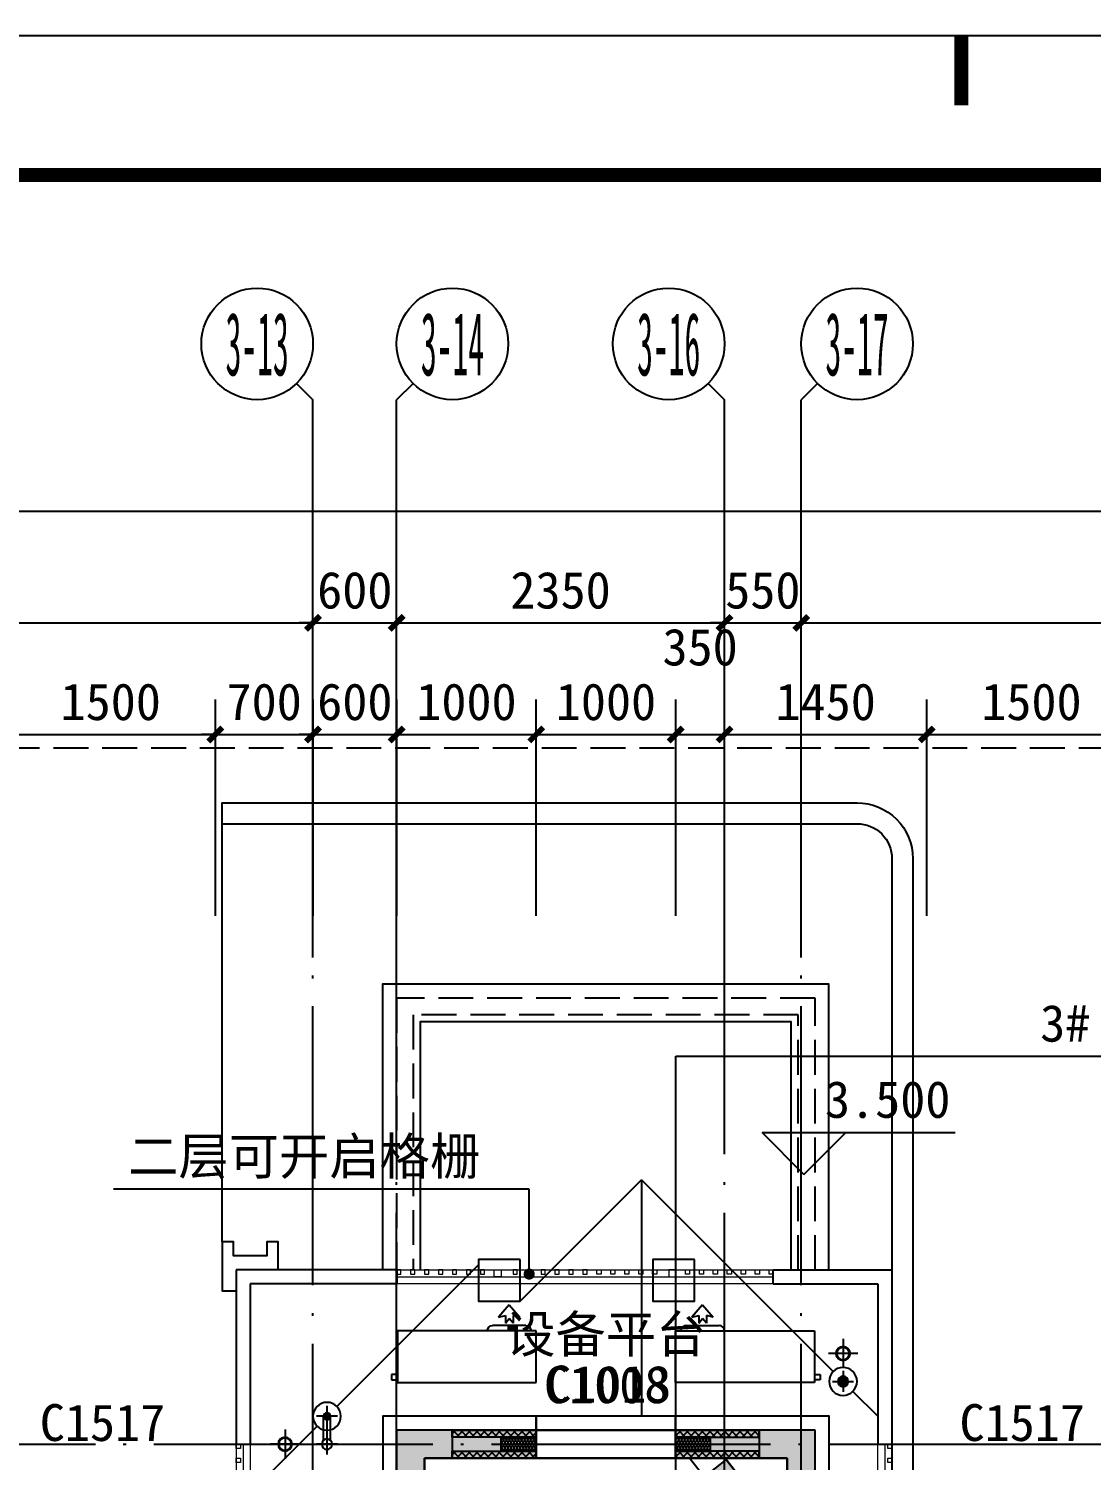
# Model space of a CAD drawing. Extents: x -46233 to 84150, y 109350 to 390860.
# Drawn here: x 35365 to 42983, y 158584 to 168850 of the extents above; entities that cross this region are included whole.
import ezdxf
from ezdxf.enums import TextEntityAlignment as Align

# ---------------------------------------------------------------- set-up
doc = ezdxf.new("R2010")
doc.units = 0
doc.header["$LTSCALE"] = 1000
doc.header["$MEASUREMENT"] = 0
for name, pattern in [('125-北侧门头屋面$0$__DASH', [0.35, 0.25, -0.1]), ('125-北侧门头屋面$0$DASH', [0.35, 0.25, -0.1]), ('3#-轴线$1$DOTE', [2.42, 2, -0.2, 0.02, -0.2]), ('DASH', [0.35, 0.25, -0.1])]:
    doc.linetypes.add(name, pattern=pattern)
doc.layers.get('Defpoints').update_dxf_attribs({"color": 4, "linetype": 'DASH'})
for name, color, linetype in [('$1$A-DRAN-SYMB', 243, 'Continuous'), ('120-MC编号-偶反$0$$1$A-ANNO-TEXT', 255, 'Continuous'), ('125-MC编号-偶反$0$A-ANNO-TEXT', 255, 'Continuous'), ('125-北侧门头屋面$0$A-DRAN-SYMB', 243, 'Continuous'), ('125-北侧门头屋面$0$A-ROOF', 241, 'Continuous'), ('125-核心筒-标准层$0$A-COLU-CONC-HATC', 204, 'Continuous'), ('125-核心筒-标准层$0$A-DOOR', 51, 'Continuous'), ('125-核心筒-标准层$0$A-FLOR-STRS', 51, 'Continuous'), ('125-核心筒-标准层$0$A-WALL-BLOK', 131, 'Continuous'), ('125-核心筒-标准层$0$A-WALL-CONC', 9, 'Continuous'), ('125-核心筒-标准层$0$A-WALL-INSL', 241, 'Continuous'), ('125-核心筒-标准层$0$P-FIRE-FH', 1, 'Continuous'), ('125-核心筒-标准层$0$造甲村-建筑200户型底图$0$A-FURN', 8, 'Continuous'), ('3#-轴号$0$A-ANNO-AXIS-CIRC', 3, 'Continuous'), ('3#-轴号$0$A-ANNO-AXIS-TEXT', 7, 'Continuous'), ('3#-轴号$0$A-ANNO-DIMS', 3, 'Continuous'), ('3#-轴线$1$A-ANNO-DOTE', 10, '3#-轴线$1$DOTE'), ('3#楼二层线脚$0$A-00-HX-113-wall-01Y$0$HRAL', 31, 'Continuous'), ('A-ANNO-DIMS', 3, 'Continuous'), ('A-ANNO-LEVL', 3, 'Continuous'), ('A-ANNO-NOTE', 3, 'Continuous'), ('A-ANNO-TEXT', 255, 'Continuous'), ('A-DRAN-SYMB', 243, 'Continuous'), ('A1-无手签$0$A-ANNO-TTLB', 7, 'Continuous'), ('AXIS_TEXT', 7, 'Continuous'), ('S-ANNO-TEXT', 7, 'Continuous'), ('S-PC-FQ', 4, 'Continuous'), ('S-PC-FQ-WYQ', 4, 'Continuous'), ('公区-MC编号-标反$0$A-ANNO-TEXT', 255, 'Continuous'), ('公区-文字-标反$0$A-ANNO-SYMB', 3, 'Continuous'), ('公区-文字-标反$0$A-ANNO-TEXT', 7, 'Continuous')]:
    doc.layers.add(name, color=color, linetype=linetype)
doc.layers.add('125-核心筒-标准层$0$A-00-15-4#-PM-TF$0$00-装饰-剖', color=241, linetype='Continuous', lineweight=5)
doc.layers.add('125-核心筒-标准层$0$A-00-15-4#-PM-TF$0$00-装饰-看', color=46, linetype='Continuous', lineweight=5)
doc.styles.add('120-MC编号-偶反$0$Standard', font='')
doc.styles.add('125-MC编号-偶反$0$Standard', font='')
doc.styles.add('3#-轴号$0$_TCH_AXIS', font='')
doc.styles.add('3#-轴号$0$_TCH_DIM_T3', font='')
doc.styles.add('_TCH_DIM', font='')
doc.styles.add('_TCH_DIM_T3', font='')
doc.styles.add('COMPLEX', font='COMPLEX')
doc.styles.get("Standard").update_dxf_attribs({"font": ''})
doc.styles.add('公区-MC编号-标反$0$Standard', font='')
doc.styles.add('公区-文字-标反$0$_TCH_DIM', font='')
doc.styles.add('公区-文字-标反$0$Standard', font='')
doc.styles.get('120-MC编号-偶反$0$Standard').set_extended_font_data('SimSun')
doc.styles.get('125-MC编号-偶反$0$Standard').set_extended_font_data('SimSun')
doc.styles.get('3#-轴号$0$_TCH_AXIS').set_extended_font_data('SimSun')
doc.styles.get('3#-轴号$0$_TCH_DIM_T3').set_extended_font_data('SimSun')
doc.styles.get('_TCH_DIM').set_extended_font_data('SimSun')
doc.styles.get('_TCH_DIM_T3').set_extended_font_data('SimSun')
doc.styles.get('Standard').set_extended_font_data('SimSun')
doc.styles.get('公区-MC编号-标反$0$Standard').set_extended_font_data('SimSun')
doc.styles.get('公区-文字-标反$0$_TCH_DIM').set_extended_font_data('SimSun')
doc.styles.get('公区-文字-标反$0$Standard').set_extended_font_data('SimSun')
doc.dimstyles.new('3#-轴号$0$_TCH_ARCH&&100', dxfattribs={"dimtxt": 264.345992, "dimasz": 100, "dimexe": 250, "dimexo": 300, "dimgap": 100, "dimtad": 1, "dimdec": 0, "dimzin": 0, "dimdsep": 46, "dimtxsty": '3#-轴号$0$_TCH_DIM_T3', "dimblk": '3#-轴号$0$_ArchTick', "dimcen": 0.09, "dimclrt": 7, "dimazin": 2, "dimtfac": 1, "dimtdec": 0, "dimtix": 1, "dimtmove": 2, "dimatfit": 3, "dimfxl": 100, "dimtolj": 1, "dimtzin": 0, "dimarcsym": 0})
doc.dimstyles.new('_TCH_ARCH&&100', dxfattribs={"dimtxt": 264.345992, "dimasz": 100, "dimexe": 250, "dimexo": 300, "dimgap": 100, "dimtad": 1, "dimdec": 0, "dimzin": 0, "dimdsep": 46, "dimtxsty": '_TCH_DIM_T3', "dimblk": 'ARCHTICK', "dimcen": 0.09, "dimclrt": 7, "dimazin": 2, "dimtfac": 1, "dimtdec": 0, "dimtix": 1, "dimtmove": 2, "dimatfit": 3, "dimfxl": 100, "dimtolj": 1, "dimtzin": 0, "dimarcsym": 0})
pattern_1 = [(225, (-539005.19, -689764.16), (26.9407684, -26.9407684), []), (315, (-539005.19, -689764.16), (26.9407684, 26.9407684), [])]
pattern_2 = [(225, (-539005.19, -689914.16), (26.9407684, -26.9407684), []), (315, (-539005.19, -689914.16), (26.9407684, 26.9407684), [])]
pattern_3 = [(269.9942905, (222230.131, 2933005.307), (10.823449013, -18.751078648), [12.5, -25]), (29.9942905, (222230.131, 2933005.307), (10.82718595, 18.748921125), [12.5, -25]), (329.9942905, (222230.131, 2933005.307), (21.650634963, -0.002157522), [-25, 12.5])]

# ---------------------------------------------------------------- blocks, each defined once
blk = doc.blocks.new('125-核心筒-标准层$0$2-4#标准层核心筒$0$$TwtSys$00000434')
for p, q in [((-0.5, 0.5), (-0.5, -0.5)), ((-0.5, -0.5), (0.5, 0.5)), ((0.5, 0.5), (-0.5, 0.5)), ((0.5, -0.5), (0.5, 0.5)), ((-0.5, -0.5), (0.5, -0.5))]:
    blk.add_line(p, q)
blk.add_solid([(0.5, -0.5), (0.5, 0.5), (-0.5, -0.5)])
blk = doc.blocks.new('125-核心筒-标准层$0$DDDA$C0A4D4CDB')
at = {"color": 0}
for p, q in [((193, 557), (117, 469)), ((193, 557), (269, 469)), ((117, 469), (166, 481)), ((166, 481), (166, 426)), ((166, 426), (193, 460)), ((220, 426), (193, 460)), ((220, 481), (220, 426)), ((269, 469), (220, 481)), ((0, 0), (0, 370)), ((0, 370), (995, 370)), ((75, 409), (312, 409)), ((995, 370), (995, 0)), ((995, 0), (0, 0)), ((995, 57), (1037, 57)), ((1037, 20), (995, 20)), ((1037, 57), (1037, 20))]:
    blk.add_line(p, q, dxfattribs=at)
for centre, start_param, end_param in [((75, 370), 0.785398, 2.356194), ((312, 370), 5.497787, 7.068583)]:
    blk.add_ellipse(centre, major_axis=(27.3, 27.3), ratio=1, start_param=start_param, end_param=end_param, dxfattribs=at)
blk = doc.blocks.new('125-核心筒-标准层$0$$TCHSYS$WIN2D')
for p, q in [((-0.5, 0.5), (0.5, 0.5)), ((-0.5, 0.5), (-0.5, -0.5)), ((0.5, 0.5), (0.5, -0.5)), ((0.5, 0.167), (-0.5, 0.167)), ((0.5, -0.167), (-0.5, -0.167)), ((-0.5, -0.5), (0.5, -0.5))]:
    blk.add_line(p, q)
blk = doc.blocks.new('125-核心筒-标准层')
at = {"layer": '125-核心筒-标准层$0$A-COLU-CONC-HATC'}
for points in [[(-1850, 7700), (-1650, 7500), (-998.9, 7500), (-998.9, 7700)], [(-1783.3, 7100), (-1650, 7100), (-1650, 7500), (-1850, 7700), (-1850, 7200)], [(-998.9, 7700), (-998.9, 7500), (-850, 7500), (-850, 7700)], [(150, 7700), (150, 7500), (950, 7500), (1150, 7700)], [(1150, 7700), (950, 7500), (950, 7100), (1083.3, 7100), (1150, 7200)]]:
    blk.add_hatch(color=256, dxfattribs=at).paths.add_polyline_path(points)
at = {"layer": '125-核心筒-标准层$0$A-00-15-4#-PM-TF$0$00-装饰-剖'}
for points in [[(-1520, 8820), (-1520, 8850), (-1550, 8850), (-1550, 8820)], [(-1420, 8820), (-1420, 8850), (-1450, 8850), (-1450, 8820)], [(-1320, 8820), (-1320, 8850), (-1350, 8850), (-1350, 8820)], [(-1220, 8820), (-1220, 8850), (-1250, 8850), (-1250, 8820)], [(-1120, 8820), (-1120, 8850), (-1150, 8850), (-1150, 8820)], [(-1020, 8820), (-1020, 8850), (-1050, 8850), (-1050, 8820)], [(-920, 8820), (-920, 8850), (-950, 8850), (-950, 8820)], [(-850, 8850), (-800, 8850), (-800, 8800), (-850, 8800)], [(-685, 8820), (-685, 8850), (-715, 8850), (-715, 8820)], [(-585, 8820), (-585, 8850), (-615, 8850), (-615, 8820)], [(-485, 8820), (-485, 8850), (-515, 8850), (-515, 8820)], [(-385, 8820), (-385, 8850), (-415, 8850), (-415, 8820)], [(-285, 8820), (-285, 8850), (-315, 8850), (-315, 8820)], [(-215, 8820), (-215, 8850), (-185, 8850), (-185, 8820)], [(-115, 8820), (-115, 8850), (-85, 8850), (-85, 8820)], [(-15, 8820), (-15, 8850), (15, 8850), (15, 8820)], [(85, 8820), (85, 8850), (115, 8850), (115, 8820)], [(185, 8820), (185, 8850), (215, 8850), (215, 8820)], [(285, 8820), (285, 8850), (315, 8850), (315, 8820)], [(450, 8850), (400, 8850), (400, 8800), (450, 8800)], [(520, 8820), (520, 8850), (550, 8850), (550, 8820)], [(620, 8820), (620, 8850), (650, 8850), (650, 8820)], [(720, 8820), (720, 8850), (750, 8850), (750, 8820)], [(820, 8820), (820, 8850), (850, 8850), (850, 8820)], [(920, 8820), (920, 8850), (950, 8850), (950, 8820)], [(1020, 8820), (1020, 8850), (1050, 8850), (1050, 8820)], [(1120, 8820), (1120, 8850), (1150, 8850), (1150, 8820)], [(-2370, 7570), (-2370, 7600), (-2400, 7600), (-2400, 7570)], [(2300, 7570), (2300, 7600), (2270, 7600), (2270, 7570)], [(-2370, 7470), (-2370, 7500), (-2400, 7500), (-2400, 7470)], [(2300, 7470), (2300, 7500), (2270, 7500), (2270, 7470)]]:
    blk.add_lwpolyline(points, close=True, dxfattribs=at)
at = {"layer": '125-核心筒-标准层$0$A-00-15-4#-PM-TF$0$00-装饰-看', "color": 251}
for points in [[(1149.9, 8850), (-1550.1, 8850)], [(-2300, 7300), (-2300, 8750), (2200, 8749.3), (2200, 7300)], [(1149.9, 8800), (-1550.1, 8800)], [(-2400, 7600), (-2400, 7300)], [(-2350, 7600), (-2350, 7300)], [(2250, 7600), (2250, 7300)], [(2300, 7600), (2300, 7300)]]:
    blk.add_lwpolyline(points, dxfattribs=at)
at = {"layer": '125-核心筒-标准层$0$A-FLOR-STRS'}
for p, q in [((950, 7500), (-1650, 7500)), ((-1650, 7500), (-1650, 6110)), ((950, 6110), (950, 7500))]:
    blk.add_line(p, q, dxfattribs=at)
at = {"layer": '125-核心筒-标准层$0$A-WALL-BLOK'}
for p, q in [((-1550, 8850), (-2400, 8850)), ((-2400, 8850), (-2400, 7600)), ((-1550, 8750), (-1550, 8850)), ((1149.9, 8850), (2300, 8850)), ((1149.9, 8850), (1149.9, 8750)), ((2300, 8850), (2299.8, 7600)), ((-1550, 8750), (-2300, 8750)), ((-2300, 8750), (-2300, 7600)), ((1149.9, 8750), (2200, 8750)), ((2200, 8750), (2199.8, 7600)), ((-2300, 7600), (-2400, 7600)), ((2299.8, 7600), (2199.8, 7600)), ((-1650, 6925.8), (-1203.4, 7500)), ((-1650, 6600), (-950, 7500))]:
    blk.add_line(p, q, dxfattribs=at)
at = {"layer": '125-核心筒-标准层$0$A-WALL-CONC'}
for p, q in [((-1850, 7700), (-998.9, 7700)), ((-1850, 7200), (-1850, 7700)), ((-998.9, 7700), (-850, 7700)), ((-850, 7500), (-850, 7700)), ((150, 7700), (1150, 7700)), ((150, 7500), (150, 7700)), ((1150, 7700), (1150, 7200)), ((-1650, 7500), (-998.9, 7500)), ((-1650, 7100), (-1650, 7500)), ((-998.9, 7500), (-850, 7500)), ((150, 7500), (950, 7500)), ((950, 7500), (950, 7100))]:
    blk.add_line(p, q, dxfattribs=at)
at = {"layer": '125-核心筒-标准层$0$A-WALL-INSL'}
for p, q in [((-850, 7800), (-850, 7700)), ((150, 7800), (150, 7700))]:
    blk.add_line(p, q, dxfattribs=at)
for points in [[(-2400, 7300), (-1950, 7300), (-1950, 7800), (-850, 7800), (-850, 7700)], [(150, 7700), (150, 7800), (1250, 7800), (1250, 7300), (1850, 7300)]]:
    blk.add_lwpolyline(points, dxfattribs=at)
at = {"layer": '125-核心筒-标准层$0$A-DOOR', "xscale": 1000, "yscale": -300, "zscale": 300}
blk.add_blockref('125-核心筒-标准层$0$$TCHSYS$WIN2D', (-350, 7650), dxfattribs=at)
at = {"layer": '125-核心筒-标准层$0$P-FIRE-FH', "extrusion": (0, 0, -1), "xscale": 699.9999999999999, "yscale": 199.9999999999998, "zscale": -699.9999999999999, "rotation": 127.8749836433972}
blk.add_blockref('125-核心筒-标准层$0$2-4#标准层核心筒$0$$TwtSys$00000434', (1347.8, 7151.5), dxfattribs=at)
at = {"layer": '125-核心筒-标准层$0$造甲村-建筑200户型底图$0$A-FURN', "ltscale": 0.1, "extrusion": (0, 0, -1), "zscale": -1}
blk.add_blockref('125-核心筒-标准层$0$DDDA$C0A4D4CDB', (850, 8042), dxfattribs=at)
at = {"layer": '125-核心筒-标准层$0$造甲村-建筑200户型底图$0$A-FURN', "ltscale": 0.1, "extrusion": (0, 0, -1), "xscale": -1, "zscale": -1}
blk.add_blockref('125-核心筒-标准层$0$DDDA$C0A4D4CDB', (-150, 8042), dxfattribs=at)
blk = doc.blocks.new('公区-文字-标反')
at = {"layer": '公区-文字-标反$0$A-ANNO-SYMB'}
for points in [[(-355, 4000, 0, 0, 0), (-355, 6480, 0, 0, 0), (1055, 6480, 0, 0, 0), (1055, 5300, 0, 80, 0), (1055, 5600, 0, 0, 0)], [(1055, 4000, 0, 0, 0), (1055, 5040, 0, 80, 0), (1055, 4740, 0, 0, 0)]]:
    blk.add_lwpolyline(points, format="xyseb", dxfattribs=at)
at = {"layer": '公区-文字-标反$0$A-ANNO-TEXT', "style": '公区-文字-标反$0$Standard'}
for s, height, p in [('设备平台', 264.3, (-372, 8257)), ('电', 264, (-1455, 6458)), ('井', 264, (-1480, 6058)), ('水', 264, (-1477, 4973)), ('暖', 264, (-1473, 4573)), ('井', 264, (-1480, 4173)), ('电梯厅', 264.3, (-547, 2918)), ('客梯', 264.3, (-372, 1357)), ('无障碍电梯', 264.3, (-939, 947)), ('兼担架电梯', 264.3, (-933, 557))]:
    blk.add_text(s, height=height, dxfattribs=at).set_placement(p)
at = {"layer": '公区-文字-标反$0$A-ANNO-TEXT', "color": 7, "style": '公区-文字-标反$0$_TCH_DIM'}
for s, p in [('上', (-527, 3545)), ('下', (892, 3545))]:
    blk.add_text(s, height=264, dxfattribs=at).set_placement(p)
at = {"layer": '公区-文字-标反$0$A-ANNO-TEXT', "color": 6, "style": '公区-文字-标反$0$Standard'}
blk.add_text('D1124', height=264.3, dxfattribs=at).set_placement((-464, 2500))
blk = doc.blocks.new('3#-标准层')
at = {"xscale": -1}
blk.add_blockref('125-核心筒-标准层', (31350, -7100), dxfattribs=at)
blk.add_blockref('公区-文字-标反', (31350, -7100))
blk = doc.blocks.new('3#-轴线')
at = {"layer": '3#-轴线$1$A-ANNO-DOTE'}
for points in [[(29600, -3200), (29600, 5500)], [(30200, -7100), (30200, 5500)], [(32550, -7100), (32550, 5500)], [(33100, -3200), (33100, 5500)], [(-3000, 500), (45757, 500)]]:
    blk.add_lwpolyline(points, dxfattribs=at)
blk = doc.blocks.new('_AXISO')
blk.add_circle((0, 0), 0.5)
at = {"layer": 'AXIS_TEXT', "style": 'COMPLEX', "width": 1.041667}
blk.add_attdef('A', text='', height=0.56, dxfattribs=at).set_placement((-0.25, -0.28), (0.25, -0.28), align=Align.FIT)
blk = doc.blocks.new('3#-轴号$0$_ArchTick')
at = {"color": 0, "linetype": 'ByBlock', "const_width": 0.4}
blk.add_lwpolyline([(-0.5, -0.5), (0.5, 0.5)], dxfattribs=at)
blk = doc.blocks.new('*D824')
at = {"layer": '3#-轴号$0$A-ANNO-DIMS', "color": 0, "lineweight": -2, "transparency": 16777216}
for p, q in [((21700, 4889), (21700, 5639)), ((29600, 4889), (29600, 5639)), ((21700, 5389), (29600, 5389))]:
    blk.add_line(p, q, dxfattribs=at)
at = {"layer": 'Defpoints', "color": 0, "transparency": 16777216}
for p in [(29600, 5389), (21700, 4589), (29600, 4589)]:
    blk.add_point(p, dxfattribs=at)
at = {"layer": '3#-轴号$0$A-ANNO-DIMS', "color": 0, "lineweight": -2, "transparency": 16777216, "xscale": 100, "yscale": 100, "zscale": 100, "rotation": 180}
blk.add_blockref('3#-轴号$0$_ArchTick', (21700, 5389), dxfattribs=at)
at = {"layer": '3#-轴号$0$A-ANNO-DIMS', "color": 0, "lineweight": -2, "transparency": 16777216, "xscale": 100, "yscale": 100, "zscale": 100}
blk.add_blockref('3#-轴号$0$_ArchTick', (29600, 5389), dxfattribs=at)
at = {"layer": '3#-轴号$0$A-ANNO-DIMS', "color": 7, "transparency": 16777216, "insert": (25650, 5622), "char_height": 264.3, "attachment_point": 5, "style": '3#-轴号$0$_TCH_DIM_T3'}
blk.add_mtext('\\A1;7900', dxfattribs=at)
blk = doc.blocks.new('*D825')
at = {"layer": '3#-轴号$0$A-ANNO-DIMS', "color": 0, "lineweight": -2, "transparency": 16777216}
for p, q in [((29600, 4889), (29600, 5639)), ((30200, 4889), (30200, 5639)), ((29600, 5389), (29500, 5389)), ((29600, 5389), (30200, 5389)), ((30200, 5389), (30300, 5389))]:
    blk.add_line(p, q, dxfattribs=at)
at = {"layer": 'Defpoints', "color": 0, "transparency": 16777216}
for p in [(30200, 5389), (29600, 4589), (30200, 4589)]:
    blk.add_point(p, dxfattribs=at)
at = {"layer": '3#-轴号$0$A-ANNO-DIMS', "color": 0, "lineweight": -2, "transparency": 16777216, "xscale": 100, "yscale": 100, "zscale": 100}
blk.add_blockref('3#-轴号$0$_ArchTick', (29600, 5389), dxfattribs=at)
at = {"layer": '3#-轴号$0$A-ANNO-DIMS', "color": 0, "lineweight": -2, "transparency": 16777216, "xscale": 100, "yscale": 100, "zscale": 100, "rotation": 180}
blk.add_blockref('3#-轴号$0$_ArchTick', (30200, 5389), dxfattribs=at)
at = {"layer": '3#-轴号$0$A-ANNO-DIMS', "color": 7, "transparency": 16777216, "insert": (29900, 5622), "char_height": 264.3, "attachment_point": 5, "style": '3#-轴号$0$_TCH_DIM_T3'}
blk.add_mtext('\\A1;600', dxfattribs=at)
blk = doc.blocks.new('*D826')
at = {"layer": '3#-轴号$0$A-ANNO-DIMS', "color": 0, "lineweight": -2, "transparency": 16777216}
for p, q in [((30200, 4889), (30200, 5639)), ((32550, 4889), (32550, 5639)), ((30200, 5389), (32550, 5389))]:
    blk.add_line(p, q, dxfattribs=at)
at = {"layer": 'Defpoints', "color": 0, "transparency": 16777216}
for p in [(32550, 5389), (30200, 4589), (32550, 4589)]:
    blk.add_point(p, dxfattribs=at)
at = {"layer": '3#-轴号$0$A-ANNO-DIMS', "color": 0, "lineweight": -2, "transparency": 16777216, "xscale": 100, "yscale": 100, "zscale": 100, "rotation": 180}
blk.add_blockref('3#-轴号$0$_ArchTick', (30200, 5389), dxfattribs=at)
at = {"layer": '3#-轴号$0$A-ANNO-DIMS', "color": 0, "lineweight": -2, "transparency": 16777216, "xscale": 100, "yscale": 100, "zscale": 100}
blk.add_blockref('3#-轴号$0$_ArchTick', (32550, 5389), dxfattribs=at)
at = {"layer": '3#-轴号$0$A-ANNO-DIMS', "color": 7, "transparency": 16777216, "insert": (31375, 5622), "char_height": 264.3, "attachment_point": 5, "style": '3#-轴号$0$_TCH_DIM_T3'}
blk.add_mtext('\\A1;2350', dxfattribs=at)
blk = doc.blocks.new('*D827')
at = {"layer": '3#-轴号$0$A-ANNO-DIMS', "color": 0, "lineweight": -2, "transparency": 16777216}
for p, q in [((32550, 4889), (32550, 5639)), ((33100, 4889), (33100, 5639)), ((32550, 5389), (32450, 5389)), ((32550, 5389), (33100, 5389)), ((33100, 5389), (33200, 5389))]:
    blk.add_line(p, q, dxfattribs=at)
at = {"layer": 'Defpoints', "color": 0, "transparency": 16777216}
for p in [(33100, 5389), (32550, 4589), (33100, 4589)]:
    blk.add_point(p, dxfattribs=at)
at = {"layer": '3#-轴号$0$A-ANNO-DIMS', "color": 0, "lineweight": -2, "transparency": 16777216, "xscale": 100, "yscale": 100, "zscale": 100}
blk.add_blockref('3#-轴号$0$_ArchTick', (32550, 5389), dxfattribs=at)
at = {"layer": '3#-轴号$0$A-ANNO-DIMS', "color": 0, "lineweight": -2, "transparency": 16777216, "xscale": 100, "yscale": 100, "zscale": 100, "rotation": 180}
blk.add_blockref('3#-轴号$0$_ArchTick', (33100, 5389), dxfattribs=at)
at = {"layer": '3#-轴号$0$A-ANNO-DIMS', "color": 7, "transparency": 16777216, "insert": (32825, 5622), "char_height": 264.3, "attachment_point": 5, "style": '3#-轴号$0$_TCH_DIM_T3'}
blk.add_mtext('\\A1;550', dxfattribs=at)
blk = doc.blocks.new('*D828')
at = {"layer": '3#-轴号$0$A-ANNO-DIMS', "color": 0, "lineweight": -2, "transparency": 16777216}
for p, q in [((33100, 4889), (33100, 5639)), ((41800, 4889), (41800, 5639)), ((33100, 5389), (41800, 5389))]:
    blk.add_line(p, q, dxfattribs=at)
at = {"layer": 'Defpoints', "color": 0, "transparency": 16777216}
for p in [(41800, 5389), (33100, 4589), (41800, 4589)]:
    blk.add_point(p, dxfattribs=at)
at = {"layer": '3#-轴号$0$A-ANNO-DIMS', "color": 0, "lineweight": -2, "transparency": 16777216, "xscale": 100, "yscale": 100, "zscale": 100, "rotation": 180}
blk.add_blockref('3#-轴号$0$_ArchTick', (33100, 5389), dxfattribs=at)
at = {"layer": '3#-轴号$0$A-ANNO-DIMS', "color": 0, "lineweight": -2, "transparency": 16777216, "xscale": 100, "yscale": 100, "zscale": 100}
blk.add_blockref('3#-轴号$0$_ArchTick', (41800, 5389), dxfattribs=at)
at = {"layer": '3#-轴号$0$A-ANNO-DIMS', "color": 7, "transparency": 16777216, "insert": (37450, 5622), "char_height": 264.3, "attachment_point": 5, "style": '3#-轴号$0$_TCH_DIM_T3'}
blk.add_mtext('\\A1;8700', dxfattribs=at)
blk = doc.blocks.new('120-MC编号-偶反')
at = {"layer": '120-MC编号-偶反$0$$1$A-ANNO-TEXT', "color": 2, "style": '120-MC编号-偶反$0$Standard'}
blk.add_text('C1517', height=264.3, dxfattribs=at).set_placement((-3708, 7623, 0))
blk = doc.blocks.new('公区-MC编号-标反')
at = {"layer": '公区-MC编号-标反$0$A-ANNO-TEXT', "color": 2, "style": '公区-MC编号-标反$0$Standard'}
blk.add_text('C1013', height=264.3, dxfattribs=at).set_placement((-78, 7899))
for s, height, p in [('1318', 264.3, (-497, 6539)), ('丙', 264, (-497, 6161)), ('FM', 264.3, (-497, 5783)), ('0818', 264.3, (-497, 4733)), ('丙', 264, (-497, 4355)), ('FM', 264.3, (-497, 3977))]:
    blk.add_text(s, height=height, rotation=90, dxfattribs=at).set_placement(p)
blk = doc.blocks.new('3#楼二层线脚')
at = {"layer": '3#楼二层线脚$0$A-00-HX-113-wall-01Y$0$HRAL'}
blk.add_lwpolyline([(2000, 8849), (2000, 9050), (2080, 9050), (2080, 8950), (2320, 8950), (2320, 9050), (2400, 9050), (2400, 8700), (2300, 8700)], dxfattribs=at)
blk = doc.blocks.new('125-北侧门头屋面')
at = {"layer": '125-北侧门头屋面$0$A-DRAN-SYMB'}
h = blk.add_hatch(dxfattribs=at)
h.set_pattern_fill('ANSI31', color=5, scale=5, angle=270, style=0)
h.set_pattern_definition([(315, (-18252.744, -151549.999), (5.61266008, 5.61266008), [])])
edge = h.paths.add_edge_path()
edge.add_arc((-2050, 8050), 37.5, 0, 360)
h = blk.add_hatch(dxfattribs=at)
h.set_pattern_fill('ANSI31', color=5, scale=5, angle=360, style=0)
h.set_pattern_definition([(45, (5082.6, -20652.858), (-5.61266, 5.61266), [])])
edge = h.paths.add_edge_path()
edge.add_arc((1650, 7800), 25, 0, 360)
at = {"layer": '125-北侧门头屋面$0$A-DRAN-SYMB', "color": 5}
for p, q in [((-2050, 8125), (-2050, 7975)), ((-1975, 8050), (-2125, 8050)), ((1650, 7875), (1650, 7638)), ((1575, 7800), (1725, 7800)), ((1575, 7600), (1725, 7600)), ((1650, 7675), (1650, 7525))]:
    blk.add_line(p, q, dxfattribs=at)
at = {"layer": '125-北侧门头屋面$0$A-DRAN-SYMB', "color": 5, "linetype": '125-北侧门头屋面$0$DASH'}
for p, q in [((1625, 7628), (1625, 7800)), ((1675, 7628), (1675, 7800))]:
    blk.add_line(p, q, dxfattribs=at)
at = {"layer": '125-北侧门头屋面$0$A-DRAN-SYMB', "color": 5}
for centre, radius in [((-2050, 8050), 37.5), ((1650, 7800), 25), ((1650, 7600), 37.5)]:
    blk.add_circle(centre, radius, dxfattribs=at)
at = {"layer": '125-北侧门头屋面$0$A-ROOF', "elevation": 0}
for points in [[(2400, 9050), (2400, 12199), (-2150, 12199, 0.414214), (-2550, 11799), (-2550, 7300)], [(2400, 12049), (-2150, 12049, 0.414214), (-2400, 11799), (-2400, 7300)]]:
    blk.add_lwpolyline(points, format="xyb", dxfattribs=at)
for points in [[(-1949, 8849), (-1949, 10899), (1251, 10899), (1251, 8849)], [(-1679, 8849), (-1679, 10629), (981, 10629), (981, 8849)]]:
    blk.add_lwpolyline(points, dxfattribs=at)
at = {"layer": '125-北侧门头屋面$0$A-ROOF', "linetype": '125-北侧门头屋面$0$__DASH', "elevation": 0}
for points in [[(-1849, 8849), (-1849, 10799), (1151, 10799), (1151, 8849)], [(-1729, 8849), (-1729, 10679), (1031, 10679), (1031, 8849)]]:
    blk.add_lwpolyline(points, dxfattribs=at)
at = {"layer": '125-北侧门头屋面$0$A-ROOF'}
for points in [[(-605, 9495), (-1979, 8121)], [(-605, 9495), (-605, 7800)], [(-605, 9495), (264, 8625)], [(564, 8886), (1579, 7871)], [(-2121, 7979), (-2300, 7800)], [(1721, 7729), (2150, 7300)]]:
    blk.add_lwpolyline(points, dxfattribs=at)
for points in [[(-986, 8925), (-686, 8925), (-686, 8625), (-986, 8625)], [(264, 8925), (564, 8925), (564, 8625), (264, 8625)]]:
    blk.add_lwpolyline(points, close=True, dxfattribs=at)
for centre in [(-2050, 8050), (1650, 7800)]:
    blk.add_circle(centre, 100, dxfattribs=at)
blk = doc.blocks.new('A$C53EF3948')
at = {"layer": 'S-PC-FQ'}
h = blk.add_hatch(dxfattribs=at)
h.set_pattern_fill('HONEY', color=8, scale=100, angle=-90.0057)
h.set_pattern_definition(pattern_3)
h.paths.add_polyline_path([(31300, 450), (31300, 350), (31050, 350), (31050, 450)])
h = blk.add_hatch(dxfattribs=at)
h.set_pattern_fill('HONEY', color=8, scale=100, angle=-90.0057)
h.set_pattern_definition(pattern_3)
h.paths.add_polyline_path([(32300, 450), (32300, 350), (32550, 350), (32550, 450)])
at = {"layer": 'S-PC-FQ-WYQ'}
h = blk.add_hatch(dxfattribs=at)
h.set_pattern_fill('ANSI37', color=8, scale=12, angle=180)
h.set_pattern_definition(pattern_1)
h.paths.add_polyline_path([(30699, 450), (30699, 500), (31300, 500), (31300, 450)])
h = blk.add_hatch(dxfattribs=at)
h.set_pattern_fill('ANSI37', color=8, scale=12, angle=180)
h.set_pattern_definition(pattern_1)
h.paths.add_polyline_path([(32899, 500), (32899, 450), (32300, 450), (32300, 500)])
h = blk.add_hatch(dxfattribs=at)
h.set_pattern_fill('ANSI37', color=8, scale=12, angle=180)
h.set_pattern_definition(pattern_2)
h.paths.add_polyline_path([(30699, 300), (30699, 350), (31300, 350), (31300, 300)])
h = blk.add_hatch(dxfattribs=at)
h.set_pattern_fill('ANSI37', color=8, scale=12, angle=180)
h.set_pattern_definition(pattern_2)
h.paths.add_polyline_path([(32899, 350), (32899, 300), (32300, 300), (32300, 350)])
at = {"layer": 'S-PC-FQ', "color": 8}
for points in [[(31300, 450), (31300, 350), (31050, 350), (31050, 450)], [(32300, 450), (32300, 350), (32550, 350), (32550, 450)]]:
    blk.add_lwpolyline(points, close=True, dxfattribs=at)
at = {"layer": 'S-PC-FQ-WYQ', "color": 8}
for points in [[(30699, 450), (30699, 500), (31300, 500), (31300, 450)], [(31300, 300), (31300, 500), (30699, 500), (30699, 300)], [(32300, 500), (31300, 500), (31300, 300), (32300, 300)], [(32899, 450), (32899, 500), (32300, 500), (32300, 450)], [(32300, 300), (32300, 500), (32899, 500), (32899, 300)], [(30699, 300), (30699, 350), (31300, 350), (31300, 300)], [(32899, 300), (32899, 350), (32300, 350), (32300, 300)]]:
    blk.add_lwpolyline(points, close=True, dxfattribs=at)
blk = doc.blocks.new('125-MC编号-偶反')
at = {"layer": '125-MC编号-偶反$0$A-ANNO-TEXT', "color": 2, "style": '125-MC编号-偶反$0$Standard'}
blk.add_text('C1517', height=264.3, dxfattribs=at).set_placement((2885, 7623, 0))
blk = doc.blocks.new('bhgbgf')
blk.add_blockref('125-MC编号-偶反', (0, 0))
blk = doc.blocks.new('雨水管')
at = {"layer": 'A-DRAN-SYMB'}
for p, q in [((100, 105), (100, -105)), ((-5, 0), (205, 0))]:
    blk.add_line(p, q, dxfattribs=at)
for radius in [50, 45]:
    blk.add_circle((100, 0), radius, dxfattribs=at)
blk = doc.blocks.new('VGVBFGV')
for p in [(-2150, 8250), (1850, 7600)]:
    blk.add_blockref('雨水管', p)
blk = doc.blocks.new('$1$A$C284C191B')
at = {"layer": '$1$A-DRAN-SYMB'}
for p, q in [((0, 0), (0, -200)), ((-100, -100), (100, -100))]:
    blk.add_line(p, q, dxfattribs=at)
for radius in [50, 45]:
    blk.add_circle((0, -100), radius, dxfattribs=at)
blk = doc.blocks.new('FVGFBGF')
blk.add_blockref('VGVBFGV', (0, 0))
at = {"xscale": -1, "rotation": 90}
blk.add_blockref('$1$A$C284C191B', (-2150, 8250), dxfattribs=at)
blk = doc.blocks.new('_ArchTick')
at = {"color": 0, "linetype": 'ByBlock', "const_width": 0.4}
blk.add_lwpolyline([(-0.5, -0.5), (0.5, 0.5)], dxfattribs=at)
blk = doc.blocks.new('*D662')
at = {"layer": 'A-ANNO-DIMS', "color": 0, "lineweight": -2, "transparency": 16777216}
for p, q in [((35203, 162489), (35203, 164039)), ((36703, 162489), (36703, 164039)), ((35203, 163789), (36703, 163789))]:
    blk.add_line(p, q, dxfattribs=at)
at = {"layer": 'Defpoints', "color": 0, "transparency": 16777216}
for p in [(36703, 163789), (35203, 162189), (36703, 162189)]:
    blk.add_point(p, dxfattribs=at)
at = {"layer": 'A-ANNO-DIMS', "color": 0, "lineweight": -2, "transparency": 16777216, "xscale": 100, "yscale": 100, "zscale": 100, "rotation": 180}
blk.add_blockref('_ArchTick', (35203, 163789), dxfattribs=at)
at = {"layer": 'A-ANNO-DIMS', "color": 0, "lineweight": -2, "transparency": 16777216, "xscale": 100, "yscale": 100, "zscale": 100}
blk.add_blockref('_ArchTick', (36703, 163789), dxfattribs=at)
at = {"layer": 'A-ANNO-DIMS', "color": 7, "transparency": 16777216, "insert": (35953, 164022), "char_height": 264.3, "attachment_point": 5, "style": '_TCH_DIM_T3'}
blk.add_mtext('\\A1;1500', dxfattribs=at)
blk = doc.blocks.new('*D663')
at = {"layer": 'A-ANNO-DIMS', "color": 0, "lineweight": -2, "transparency": 16777216}
for p, q in [((36703, 162489), (36703, 164039)), ((37403, 162489), (37403, 164039)), ((36703, 163789), (36603, 163789)), ((36703, 163789), (37403, 163789)), ((37403, 163789), (37503, 163789))]:
    blk.add_line(p, q, dxfattribs=at)
at = {"layer": 'Defpoints', "color": 0, "transparency": 16777216}
for p in [(37403, 163789), (36703, 162189), (37403, 162189)]:
    blk.add_point(p, dxfattribs=at)
at = {"layer": 'A-ANNO-DIMS', "color": 0, "lineweight": -2, "transparency": 16777216, "xscale": 100, "yscale": 100, "zscale": 100}
blk.add_blockref('_ArchTick', (36703, 163789), dxfattribs=at)
at = {"layer": 'A-ANNO-DIMS', "color": 0, "lineweight": -2, "transparency": 16777216, "xscale": 100, "yscale": 100, "zscale": 100, "rotation": 180}
blk.add_blockref('_ArchTick', (37403, 163789), dxfattribs=at)
at = {"layer": 'A-ANNO-DIMS', "color": 7, "transparency": 16777216, "insert": (37053, 164022), "char_height": 264.3, "attachment_point": 5, "style": '_TCH_DIM_T3'}
blk.add_mtext('\\A1;700', dxfattribs=at)
blk = doc.blocks.new('*D664')
at = {"layer": 'A-ANNO-DIMS', "color": 0, "lineweight": -2, "transparency": 16777216}
for p, q in [((37403, 162489), (37403, 164039)), ((38003, 162489), (38003, 164039)), ((37403, 163789), (37303, 163789)), ((37403, 163789), (38003, 163789)), ((38003, 163789), (38103, 163789))]:
    blk.add_line(p, q, dxfattribs=at)
at = {"layer": 'Defpoints', "color": 0, "transparency": 16777216}
for p in [(38003, 163789), (37403, 162189), (38003, 162189)]:
    blk.add_point(p, dxfattribs=at)
at = {"layer": 'A-ANNO-DIMS', "color": 0, "lineweight": -2, "transparency": 16777216, "xscale": 100, "yscale": 100, "zscale": 100}
blk.add_blockref('_ArchTick', (37403, 163789), dxfattribs=at)
at = {"layer": 'A-ANNO-DIMS', "color": 0, "lineweight": -2, "transparency": 16777216, "xscale": 100, "yscale": 100, "zscale": 100, "rotation": 180}
blk.add_blockref('_ArchTick', (38003, 163789), dxfattribs=at)
at = {"layer": 'A-ANNO-DIMS', "color": 7, "transparency": 16777216, "insert": (37703, 164022), "char_height": 264.3, "attachment_point": 5, "style": '_TCH_DIM_T3'}
blk.add_mtext('\\A1;600', dxfattribs=at)
blk = doc.blocks.new('*D665')
at = {"layer": 'A-ANNO-DIMS', "color": 0, "lineweight": -2, "transparency": 16777216}
for p, q in [((38003, 162489), (38003, 164039)), ((39003, 162489), (39003, 164039)), ((38003, 163789), (39003, 163789))]:
    blk.add_line(p, q, dxfattribs=at)
at = {"layer": 'Defpoints', "color": 0, "transparency": 16777216}
for p in [(39003, 163789), (38003, 162189), (39003, 162189)]:
    blk.add_point(p, dxfattribs=at)
at = {"layer": 'A-ANNO-DIMS', "color": 0, "lineweight": -2, "transparency": 16777216, "xscale": 100, "yscale": 100, "zscale": 100, "rotation": 180}
blk.add_blockref('_ArchTick', (38003, 163789), dxfattribs=at)
at = {"layer": 'A-ANNO-DIMS', "color": 0, "lineweight": -2, "transparency": 16777216, "xscale": 100, "yscale": 100, "zscale": 100}
blk.add_blockref('_ArchTick', (39003, 163789), dxfattribs=at)
at = {"layer": 'A-ANNO-DIMS', "color": 7, "transparency": 16777216, "insert": (38503, 164022), "char_height": 264.3, "attachment_point": 5, "style": '_TCH_DIM_T3'}
blk.add_mtext('\\A1;1000', dxfattribs=at)
blk = doc.blocks.new('*D666')
at = {"layer": 'A-ANNO-DIMS', "color": 0, "lineweight": -2, "transparency": 16777216}
for p, q in [((39003, 162489), (39003, 164039)), ((40003, 162489), (40003, 164039)), ((39003, 163789), (40003, 163789))]:
    blk.add_line(p, q, dxfattribs=at)
at = {"layer": 'Defpoints', "color": 0, "transparency": 16777216}
for p in [(40003, 163789), (39003, 162189), (40003, 162189)]:
    blk.add_point(p, dxfattribs=at)
at = {"layer": 'A-ANNO-DIMS', "color": 0, "lineweight": -2, "transparency": 16777216, "xscale": 100, "yscale": 100, "zscale": 100, "rotation": 180}
blk.add_blockref('_ArchTick', (39003, 163789), dxfattribs=at)
at = {"layer": 'A-ANNO-DIMS', "color": 0, "lineweight": -2, "transparency": 16777216, "xscale": 100, "yscale": 100, "zscale": 100}
blk.add_blockref('_ArchTick', (40003, 163789), dxfattribs=at)
at = {"layer": 'A-ANNO-DIMS', "color": 7, "transparency": 16777216, "insert": (39503, 164022), "char_height": 264.3, "attachment_point": 5, "style": '_TCH_DIM_T3'}
blk.add_mtext('\\A1;1000', dxfattribs=at)
blk = doc.blocks.new('*D667')
at = {"layer": 'A-ANNO-DIMS', "color": 0, "lineweight": -2, "transparency": 16777216}
for p, q in [((40003, 162489), (40003, 164039)), ((40353, 162489), (40353, 164039)), ((40003, 163789), (40353, 163789))]:
    blk.add_line(p, q, dxfattribs=at)
at = {"layer": 'Defpoints', "color": 0, "transparency": 16777216}
for p in [(40353, 163789), (40003, 162189), (40353, 162189)]:
    blk.add_point(p, dxfattribs=at)
at = {"layer": 'A-ANNO-DIMS', "color": 0, "lineweight": -2, "transparency": 16777216, "xscale": 100, "yscale": 100, "zscale": 100, "rotation": 180}
blk.add_blockref('_ArchTick', (40003, 163789), dxfattribs=at)
at = {"layer": 'A-ANNO-DIMS', "color": 0, "lineweight": -2, "transparency": 16777216, "xscale": 100, "yscale": 100, "zscale": 100}
blk.add_blockref('_ArchTick', (40353, 163789), dxfattribs=at)
at = {"layer": 'A-ANNO-DIMS', "color": 7, "transparency": 16777216, "insert": (40178, 164414), "char_height": 264.3, "attachment_point": 5, "style": '_TCH_DIM_T3'}
blk.add_mtext('\\A1;350', dxfattribs=at)
blk = doc.blocks.new('*D668')
at = {"layer": 'A-ANNO-DIMS', "color": 0, "lineweight": -2, "transparency": 16777216}
for p, q in [((40353, 162489), (40353, 164039)), ((41803, 162489), (41803, 164039)), ((40353, 163789), (41803, 163789))]:
    blk.add_line(p, q, dxfattribs=at)
at = {"layer": 'Defpoints', "color": 0, "transparency": 16777216}
for p in [(41803, 163789), (40353, 162189), (41803, 162189)]:
    blk.add_point(p, dxfattribs=at)
at = {"layer": 'A-ANNO-DIMS', "color": 0, "lineweight": -2, "transparency": 16777216, "xscale": 100, "yscale": 100, "zscale": 100, "rotation": 180}
blk.add_blockref('_ArchTick', (40353, 163789), dxfattribs=at)
at = {"layer": 'A-ANNO-DIMS', "color": 0, "lineweight": -2, "transparency": 16777216, "xscale": 100, "yscale": 100, "zscale": 100}
blk.add_blockref('_ArchTick', (41803, 163789), dxfattribs=at)
at = {"layer": 'A-ANNO-DIMS', "color": 7, "transparency": 16777216, "insert": (41078, 164022), "char_height": 264.3, "attachment_point": 5, "style": '_TCH_DIM_T3'}
blk.add_mtext('\\A1;1450', dxfattribs=at)
blk = doc.blocks.new('*D669')
at = {"layer": 'A-ANNO-DIMS', "color": 0, "lineweight": -2, "transparency": 16777216}
for p, q in [((41803, 162489), (41803, 164039)), ((43303, 162489), (43303, 164039)), ((41803, 163789), (43303, 163789))]:
    blk.add_line(p, q, dxfattribs=at)
at = {"layer": 'Defpoints', "color": 0, "transparency": 16777216}
for p in [(43303, 163789), (41803, 162189), (43303, 162189)]:
    blk.add_point(p, dxfattribs=at)
at = {"layer": 'A-ANNO-DIMS', "color": 0, "lineweight": -2, "transparency": 16777216, "xscale": 100, "yscale": 100, "zscale": 100, "rotation": 180}
blk.add_blockref('_ArchTick', (41803, 163789), dxfattribs=at)
at = {"layer": 'A-ANNO-DIMS', "color": 0, "lineweight": -2, "transparency": 16777216, "xscale": 100, "yscale": 100, "zscale": 100}
blk.add_blockref('_ArchTick', (43303, 163789), dxfattribs=at)
at = {"layer": 'A-ANNO-DIMS', "color": 7, "transparency": 16777216, "insert": (42553, 164022), "char_height": 264.3, "attachment_point": 5, "style": '_TCH_DIM_T3'}
blk.add_mtext('\\A1;1500', dxfattribs=at)
blk = doc.blocks.new('*D676')
at = {"layer": 'A-ANNO-DIMS', "color": 0, "lineweight": -2, "transparency": 16777216}
for p, q in [((7603, 162489), (7603, 165639)), ((49803, 162489), (49803, 165639)), ((7603, 165389), (49803, 165389))]:
    blk.add_line(p, q, dxfattribs=at)
at = {"layer": 'Defpoints', "color": 0, "transparency": 16777216}
for p in [(49803, 165389), (7603, 162189), (49803, 162189)]:
    blk.add_point(p, dxfattribs=at)
at = {"layer": 'A-ANNO-DIMS', "color": 0, "lineweight": -2, "transparency": 16777216, "xscale": 100, "yscale": 100, "zscale": 100, "rotation": 180}
blk.add_blockref('_ArchTick', (7603, 165389), dxfattribs=at)
at = {"layer": 'A-ANNO-DIMS', "color": 0, "lineweight": -2, "transparency": 16777216, "xscale": 100, "yscale": 100, "zscale": 100}
blk.add_blockref('_ArchTick', (49803, 165389), dxfattribs=at)
at = {"layer": 'A-ANNO-DIMS', "color": 7, "transparency": 16777216, "insert": (28703, 165622), "char_height": 264.3, "attachment_point": 5, "style": '_TCH_DIM_T3'}
blk.add_mtext('\\A1;42200', dxfattribs=at)
blk = doc.blocks.new('3#-轴号')
at = {"layer": '3#-轴号$0$A-ANNO-AXIS-CIRC'}
for p, q in [((29482.8, 7106.5), (29600, 6989.4)), ((30317.2, 7106.5), (30200, 6989.4)), ((32432.8, 7106.5), (32550, 6989.4)), ((33217.2, 7106.5), (33100, 6989.4)), ((29600, 2989.4), (29600, 6989.4)), ((30200, 2989.4), (30200, 6989.4)), ((32550, 2989.4), (32550, 6989.4)), ((33100, 2989.4), (33100, 6989.4))]:
    blk.add_line(p, q, dxfattribs=at)
at = {"layer": 'Defpoints'}
blk.add_lwpolyline([(-2360.1, 4492.7), (44213.5, 4492.7), (44213.5, -15203.4), (-2360.1, -15203.4)], close=True, dxfattribs=at)
at = {"layer": '3#-轴号$0$A-ANNO-AXIS-CIRC'}
ref = blk.add_blockref('_AXISO', (29200, 7389.4), dxfattribs=dict(at, xscale=800, yscale=800, zscale=800))
ref.add_attrib('A', '3-13', dxfattribs={"layer": '3#-轴号$0$A-ANNO-AXIS-TEXT', "height": 452.55, "style": '3#-轴号$0$_TCH_AXIS', "width": 0.349609}).set_placement((28973.7, 7163.1), (29426.3, 7163.1), align=Align.FIT)
ref = blk.add_blockref('_AXISO', (30600, 7389.4), dxfattribs=dict(at, xscale=800, yscale=800, zscale=800))
ref.add_attrib('A', '3-14', dxfattribs={"layer": '3#-轴号$0$A-ANNO-AXIS-TEXT', "height": 452.55, "style": '3#-轴号$0$_TCH_AXIS', "width": 0.349609}).set_placement((30373.7, 7163.1), (30826.3, 7163.1), align=Align.FIT)
ref = blk.add_blockref('_AXISO', (32150, 7389.4), dxfattribs=dict(at, xscale=800, yscale=800, zscale=800))
ref.add_attrib('A', '3-16', dxfattribs={"layer": '3#-轴号$0$A-ANNO-AXIS-TEXT', "height": 452.55, "style": '3#-轴号$0$_TCH_AXIS', "width": 0.349609}).set_placement((31923.7, 7163.1), (32376.3, 7163.1), align=Align.FIT)
ref = blk.add_blockref('_AXISO', (33500, 7389.4), dxfattribs=dict(at, xscale=800, yscale=800, zscale=800))
ref.add_attrib('A', '3-17', dxfattribs={"layer": '3#-轴号$0$A-ANNO-AXIS-TEXT', "height": 452.55, "style": '3#-轴号$0$_TCH_AXIS', "width": 0.349609}).set_placement((33273.7, 7163.1), (33726.3, 7163.1), align=Align.FIT)
at = {"layer": '3#-轴号$0$A-ANNO-DIMS'}
for p1, p2, picture, middle in [((21700, 4589.4), (29600, 4589.4), '*D824', (25650, 5621.6)), ((29600, 4589.4), (30200, 4589.4), '*D825', (29900, 5621.6)), ((30200, 4589.4), (32550, 4589.4), '*D826', (31375, 5621.6)), ((32550, 4589.4), (33100, 4589.4), '*D827', (32825, 5621.6)), ((33100, 4589.4), (41800, 4589.4), '*D828', (37450, 5621.6))]:
    dim = blk.add_aligned_dim(p1=p1, p2=p2, distance=800, dimstyle='3#-轴号$0$_TCH_ARCH&&100', dxfattribs=at)
    dim.commit()
    dim.dimension.update_dxf_attribs({"geometry": picture, "text_midpoint": middle})

msp = doc.modelspace()

# ---------------------------------------------------------------- linework, layer by layer
at = {"layer": 'A-ANNO-LEVL'}
for p, q in [((40922.3, 160635), (40622.3, 160935)), ((40622.3, 160935), (42006.8, 160935)), ((40922.3, 160635), (41222.3, 160935))]:
    msp.add_line(p, q, dxfattribs=at)
at = {"layer": 'A-ANNO-NOTE', "color": 1}
for p, q in [((40004.2, 152619.4), (40004.2, 161481.4)), ((40004.2, 161481.4), (45523.3, 161481.4))]:
    msp.add_line(p, q, dxfattribs=at)
at = {"layer": 'A-ANNO-NOTE'}
for p, q in [((38952.7, 160527.9), (35972.4, 160527.9)), ((38952.7, 159920), (38952.7, 160527.9))]:
    msp.add_line(p, q, dxfattribs=at)
at = {"layer": 'A-ANNO-NOTE', "const_width": 40}
msp.add_lwpolyline([(38952.7, 159900, 1), (38952.7, 159940, 1)], format="xyb", close=True, dxfattribs=at)
at = {"layer": 'A1-无手签$0$A-ANNO-TTLB'}
msp.add_lwpolyline([(0, 109400), (0, 168800), (84100, 168800), (84100, 109400)], close=True, dxfattribs=at)
at = {"layer": 'A1-无手签$0$A-ANNO-TTLB', "const_width": 100}
msp.add_lwpolyline([(42050, 168800), (42050, 168300)], dxfattribs=at)
msp.add_lwpolyline([(2500, 110400), (83100, 110400), (83100, 167800), (2500, 167800)], close=True, dxfattribs=at)

# ---------------------------------------------------------------- block references
for name, p in [('3#-轴号', (7802.7, 159200)), ('3#-轴线', (7802.7, 158200)), ('3#-标准层', (7802.7, 158200)), ('公区-MC编号-标反', (39152.7, 151100)), ('120-MC编号-偶反', (39152.7, 151100)), ('bhgbgf', (39152.7, 151100))]:
    msp.add_blockref(name, p)
at = {"xscale": -1}
for name in ['125-北侧门头屋面', '3#楼二层线脚', 'FVGFBGF']:
    msp.add_blockref(name, (39152.7, 151100), dxfattribs=at)
at = {"layer": 'S-ANNO-TEXT'}
msp.add_blockref('A$C53EF3948', (7702.7, 158300.1), dxfattribs=at)

# ---------------------------------------------------------------- texts
at = {"layer": 'A-ANNO-TEXT', "color": 7, "style": '_TCH_DIM'}
for s, p in [('3#', (42615.4, 161586.4)), ('3.500', (41073, 161040)), ('二层可开启格栅', (36077.4, 160632.9))]:
    msp.add_text(s, height=264.35, dxfattribs=at).set_placement(p)
at = {"layer": 'A-ANNO-TEXT', "color": 2}
msp.add_text('C1008', height=264.35, dxfattribs=at).set_placement((39058.6, 158993.9))

# ---------------------------------------------------------------- dimensions: what is measured, and where the dimension line sits
at = {"layer": 'A-ANNO-DIMS'}
for p1, p2, distance, picture, middle in [((7602.7, 162189.4), (49802.7, 162189.4), 3200, '*D676', (28702.7, 165621.6)), ((35202.7, 162189.4), (36702.7, 162189.4), 1600, '*D662', (35952.7, 164021.6)), ((36702.7, 162189.4), (37402.7, 162189.4), 1600, '*D663', (37052.7, 164021.6)), ((37402.7, 162189.4), (38002.7, 162189.4), 1600, '*D664', (37702.7, 164021.6)), ((38002.7, 162189.4), (39002.7, 162189.4), 1600, '*D665', (38502.7, 164021.6)), ((39002.7, 162189.4), (40002.7, 162189.4), 1600, '*D666', (39502.7, 164021.6)), ((40352.7, 162189.4), (41802.7, 162189.4), 1600, '*D668', (41077.7, 164021.6)), ((41802.7, 162189.4), (43302.7, 162189.4), 1600, '*D669', (42552.7, 164021.6))]:
    dim = msp.add_aligned_dim(p1=p1, p2=p2, distance=distance, dimstyle='_TCH_ARCH&&100', dxfattribs=at)
    dim.commit()
    dim.dimension.update_dxf_attribs({"geometry": picture, "text_midpoint": middle})
dim = msp.add_linear_dim(base=(40352.7, 163789.4), p1=(40002.7, 162189.4), p2=(40352.7, 162189.4), angle=0, dimstyle='_TCH_ARCH&&100', dxfattribs=at)
dim.commit()
dim.dimension.update_dxf_attribs({"geometry": '*D667', "text_midpoint": (40177.7, 164414.4), "dimtype": 129})

doc.saveas('drawing.dxf')
